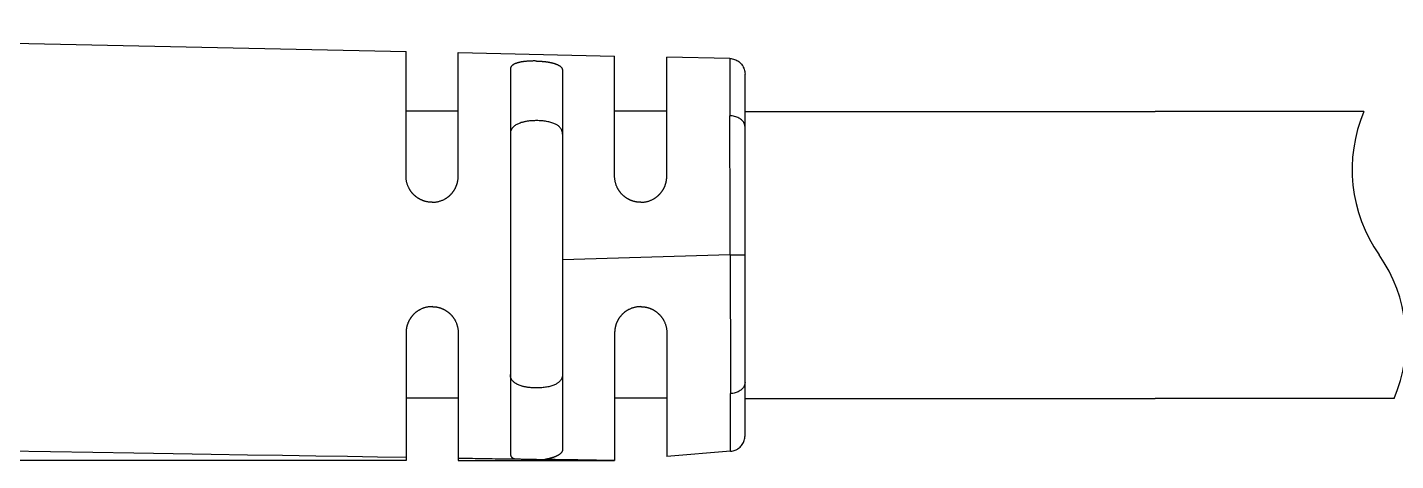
# Model space of a CAD drawing. Header units: inches. Extents: x 0 to 77285, y -118 to 40065.
# Drawn here: x 69372.42 to 69398.66, y 28710.06 to 28718.36 of the extents above; entities that cross this region are included whole.
import ezdxf

# ---------------------------------------------------------------- set-up
doc = ezdxf.new("R2010")
doc.units = ezdxf.units.IN
doc.header["$LTSCALE"] = 5
doc.header["$MEASUREMENT"] = 0
doc.layers.add('55', color=5, linetype='Continuous')

# ---------------------------------------------------------------- blocks, each defined once
blk = doc.blocks.new('A$Cd609bd9b')
for p, q in [((2.75, -318.056), (2.75, -322.642)), ((-2.75, -318.636), (-2.75, -322.642)), ((-2.75, -330.504), (-2.75, -322.642)), ((2.75, -330.504), (2.75, -322.642)), ((3.465, -330.504), (-3.465, -330.504)), ((0, -330.789), (0, -330.504)), ((-3.765, -330.798), (-3.791, -332.004)), ((-3.765, -330.798), (-2.667, -330.795)), ((0, -330.789), (0.097, -334.004)), ((3.764, -330.78), (3.864, -332.004)), ((-1.509, -332.004), (-3.791, -332.004)), ((-2.762, -333.004), (-2.762, -332.004)), ((1.491, -332.004), (3.864, -332.004)), ((2.738, -333.004), (2.738, -332.004)), ((-3.877, -336.004), (-3.812, -333.004)), ((-1.509, -333.004), (-3.812, -333.004)), ((1.491, -333.004), (3.942, -333.004)), ((3.942, -336.004), (3.942, -333.004)), ((-3.536, -334.004), (3.731, -334.004)), ((-3.562, -335.004), (3.817, -335.004)), ((-1.509, -336.004), (-3.877, -336.004)), ((-2.762, -337.004), (-2.762, -336.004)), ((1.491, -336.004), (3.942, -336.004)), ((2.738, -337.004), (2.738, -336.004)), ((-4.361, -358.504), (-3.898, -337.004)), ((-1.509, -337.004), (-3.898, -337.004)), ((1.491, -337.004), (3.942, -337.004)), ((3.942, -337.004), (3.942, -358.504))]:
    blk.add_line(p, q)
for points in [[(-3.765, -330.798), (-3.763, -330.773), (-3.76, -330.75), (-3.755, -330.727), (-3.748, -330.705), (-3.74, -330.683), (-3.729, -330.662), (-3.718, -330.643), (-3.705, -330.624), (-3.69, -330.606), (-3.675, -330.59), (-3.658, -330.574), (-3.64, -330.56), (-3.621, -330.548), (-3.601, -330.537), (-3.58, -330.527), (-3.559, -330.519), (-3.536, -330.513), (-3.513, -330.508), (-3.489, -330.505), (-3.465, -330.504)], [(-2.454, -330.504), (-2.471, -330.505), (-2.488, -330.508), (-2.504, -330.513), (-2.52, -330.519), (-2.535, -330.527), (-2.55, -330.536), (-2.564, -330.547), (-2.577, -330.56), (-2.59, -330.574), (-2.602, -330.589), (-2.613, -330.605), (-2.623, -330.623), (-2.633, -330.641), (-2.641, -330.661), (-2.648, -330.681), (-2.654, -330.703), (-2.659, -330.725), (-2.663, -330.748), (-2.665, -330.771), (-2.667, -330.795)], [(2.446, -330.504), (2.463, -330.505), (2.479, -330.508), (2.495, -330.512), (2.51, -330.518), (2.525, -330.526), (2.539, -330.535), (2.553, -330.545), (2.566, -330.557), (2.579, -330.57), (2.59, -330.584), (2.601, -330.6), (2.612, -330.617), (2.621, -330.634), (2.629, -330.653), (2.637, -330.673), (2.643, -330.693), (2.648, -330.714), (2.653, -330.736), (2.656, -330.759), (2.657, -330.782)], [(3.764, -330.78), (3.761, -330.757), (3.757, -330.734), (3.751, -330.712), (3.743, -330.691), (3.734, -330.671), (3.723, -330.651), (3.711, -330.633), (3.698, -330.615), (3.684, -330.599), (3.668, -330.583), (3.652, -330.569), (3.634, -330.556), (3.615, -330.545), (3.596, -330.534), (3.576, -330.525), (3.555, -330.518), (3.533, -330.512), (3.511, -330.508), (3.488, -330.505), (3.465, -330.504)], [(0, -330.789), (-0.154, -330.789), (-0.306, -330.789), (-0.457, -330.79), (-0.606, -330.79), (-0.754, -330.79), (-0.9, -330.791), (-1.043, -330.791), (-1.185, -330.791), (-1.324, -330.792), (-1.461, -330.792), (-1.596, -330.792), (-1.727, -330.793), (-1.856, -330.793), (-1.982, -330.793), (-2.105, -330.794), (-2.224, -330.794), (-2.34, -330.794), (-2.453, -330.795), (-2.562, -330.795), (-2.667, -330.795)], [(0, -330.789), (0.144, -330.788), (0.289, -330.788), (0.435, -330.788), (0.58, -330.787), (0.726, -330.787), (0.871, -330.787), (1.015, -330.786), (1.157, -330.786), (1.299, -330.785), (1.438, -330.785), (1.575, -330.785), (1.709, -330.785), (1.84, -330.784), (1.969, -330.784), (2.093, -330.784), (2.215, -330.783), (2.332, -330.783), (2.445, -330.783), (2.553, -330.782), (2.657, -330.782)], [(3.764, -330.78), (3.715, -330.78), (3.665, -330.78), (3.615, -330.78), (3.563, -330.78), (3.512, -330.78), (3.459, -330.78), (3.406, -330.78), (3.353, -330.781), (3.298, -330.781), (3.243, -330.781), (3.188, -330.781), (3.131, -330.781), (3.074, -330.781), (3.017, -330.781), (2.958, -330.782), (2.9, -330.782), (2.84, -330.782), (2.78, -330.782), (2.719, -330.782), (2.657, -330.782)], [(-1.009, -332.504), (-1.009, -332.491), (-1.009, -332.478), (-1.01, -332.465), (-1.011, -332.452), (-1.013, -332.439), (-1.015, -332.426), (-1.017, -332.413), (-1.02, -332.4), (-1.023, -332.388), (-1.026, -332.375), (-1.029, -332.362), (-1.033, -332.35), (-1.037, -332.337), (-1.042, -332.325), (-1.047, -332.313), (-1.052, -332.301), (-1.057, -332.289), (-1.063, -332.278), (-1.069, -332.266), (-1.075, -332.255), (-1.078, -332.251), (-1.08, -332.246), (-1.083, -332.241), (-1.086, -332.237), (-1.089, -332.232), (-1.092, -332.227), (-1.095, -332.223), (-1.098, -332.218), (-1.101, -332.214), (-1.105, -332.21), (-1.108, -332.205), (-1.111, -332.201), (-1.114, -332.196), (-1.118, -332.192), (-1.121, -332.188), (-1.125, -332.184), (-1.128, -332.18), (-1.132, -332.176), (-1.135, -332.172), (-1.139, -332.167), (-1.143, -332.163), (-1.147, -332.159), (-1.151, -332.155), (-1.155, -332.151), (-1.159, -332.147), (-1.163, -332.143), (-1.167, -332.139), (-1.171, -332.135), (-1.175, -332.132), (-1.179, -332.128), (-1.184, -332.124), (-1.188, -332.121), (-1.192, -332.117), (-1.197, -332.113), (-1.201, -332.11), (-1.206, -332.106), (-1.21, -332.103), (-1.215, -332.1), (-1.219, -332.096), (-1.224, -332.093), (-1.228, -332.09), (-1.233, -332.087), (-1.237, -332.084), (-1.242, -332.081), (-1.247, -332.078), (-1.251, -332.075), (-1.256, -332.073), (-1.261, -332.07), (-1.266, -332.067), (-1.271, -332.064), (-1.275, -332.062), (-1.28, -332.059), (-1.285, -332.057), (-1.29, -332.054), (-1.295, -332.052), (-1.3, -332.05), (-1.305, -332.047), (-1.31, -332.045), (-1.315, -332.043), (-1.32, -332.041), (-1.327, -332.038), (-1.334, -332.036), (-1.341, -332.033), (-1.348, -332.031), (-1.355, -332.028), (-1.362, -332.026), (-1.369, -332.024), (-1.376, -332.022), (-1.383, -332.02), (-1.391, -332.018), (-1.398, -332.017), (-1.405, -332.015), (-1.412, -332.014), (-1.419, -332.012), (-1.427, -332.011), (-1.434, -332.01), (-1.441, -332.009), (-1.449, -332.008), (-1.456, -332.007), (-1.463, -332.006), (-1.465, -332.006), (-1.468, -332.006), (-1.47, -332.006), (-1.472, -332.005), (-1.474, -332.005), (-1.477, -332.005), (-1.479, -332.005), (-1.481, -332.005), (-1.484, -332.005), (-1.486, -332.005), (-1.488, -332.005), (-1.49, -332.004), (-1.493, -332.004), (-1.495, -332.004), (-1.497, -332.004), (-1.5, -332.004), (-1.502, -332.004), (-1.504, -332.004), (-1.506, -332.004), (-1.509, -332.004)], [(0.991, -332.504), (0.991, -332.502), (0.991, -332.499), (0.991, -332.497), (0.991, -332.494), (0.992, -332.492), (0.992, -332.489), (0.992, -332.487), (0.992, -332.484), (0.992, -332.482), (0.992, -332.479), (0.992, -332.477), (0.992, -332.474), (0.992, -332.472), (0.993, -332.47), (0.993, -332.467), (0.993, -332.465), (0.993, -332.462), (0.993, -332.46), (0.994, -332.457), (0.994, -332.455), (0.995, -332.447), (0.996, -332.439), (0.997, -332.431), (0.998, -332.423), (0.999, -332.416), (1.001, -332.408), (1.002, -332.4), (1.004, -332.392), (1.006, -332.384), (1.008, -332.377), (1.01, -332.369), (1.012, -332.361), (1.015, -332.354), (1.017, -332.346), (1.02, -332.339), (1.022, -332.331), (1.025, -332.324), (1.028, -332.317), (1.031, -332.309), (1.034, -332.302), (1.036, -332.297), (1.039, -332.292), (1.041, -332.287), (1.044, -332.281), (1.046, -332.276), (1.049, -332.271), (1.052, -332.266), (1.055, -332.261), (1.057, -332.256), (1.06, -332.251), (1.063, -332.246), (1.066, -332.241), (1.069, -332.236), (1.073, -332.231), (1.076, -332.226), (1.079, -332.222), (1.082, -332.217), (1.086, -332.212), (1.089, -332.207), (1.092, -332.203), (1.096, -332.198), (1.099, -332.194), (1.103, -332.189), (1.107, -332.185), (1.11, -332.18), (1.114, -332.176), (1.118, -332.172), (1.122, -332.167), (1.126, -332.163), (1.13, -332.159), (1.134, -332.155), (1.138, -332.151), (1.142, -332.147), (1.146, -332.143), (1.15, -332.139), (1.154, -332.135), (1.159, -332.131), (1.163, -332.127), (1.167, -332.123), (1.172, -332.12), (1.176, -332.116), (1.18, -332.113), (1.184, -332.11), (1.189, -332.106), (1.193, -332.103), (1.197, -332.1), (1.202, -332.097), (1.206, -332.094), (1.21, -332.091), (1.215, -332.088), (1.219, -332.085), (1.224, -332.082), (1.228, -332.079), (1.233, -332.076), (1.238, -332.073), (1.242, -332.071), (1.247, -332.068), (1.252, -332.065), (1.256, -332.063), (1.261, -332.06), (1.272, -332.055), (1.283, -332.05), (1.294, -332.045), (1.305, -332.04), (1.316, -332.036), (1.327, -332.032), (1.339, -332.028), (1.35, -332.025), (1.362, -332.021), (1.374, -332.018), (1.385, -332.016), (1.397, -332.013), (1.409, -332.011), (1.421, -332.009), (1.432, -332.008), (1.444, -332.006), (1.456, -332.005), (1.468, -332.005), (1.48, -332.004), (1.491, -332.004)], [(-1.009, -332.504), (-1.009, -332.507), (-1.009, -332.509), (-1.009, -332.512), (-1.009, -332.514), (-1.009, -332.516), (-1.009, -332.519), (-1.009, -332.521), (-1.009, -332.524), (-1.009, -332.526), (-1.009, -332.529), (-1.009, -332.531), (-1.009, -332.534), (-1.01, -332.536), (-1.01, -332.539), (-1.01, -332.541), (-1.01, -332.544), (-1.01, -332.546), (-1.011, -332.549), (-1.011, -332.551), (-1.011, -332.554), (-1.012, -332.561), (-1.013, -332.569), (-1.014, -332.577), (-1.015, -332.585), (-1.017, -332.593), (-1.018, -332.6), (-1.02, -332.608), (-1.021, -332.616), (-1.023, -332.624), (-1.025, -332.631), (-1.027, -332.639), (-1.029, -332.646), (-1.032, -332.654), (-1.034, -332.662), (-1.037, -332.669), (-1.039, -332.676), (-1.042, -332.684), (-1.045, -332.691), (-1.048, -332.698), (-1.051, -332.706), (-1.053, -332.711), (-1.056, -332.716), (-1.058, -332.721), (-1.061, -332.727), (-1.063, -332.732), (-1.066, -332.737), (-1.069, -332.742), (-1.072, -332.747), (-1.075, -332.752), (-1.077, -332.757), (-1.08, -332.762), (-1.083, -332.767), (-1.086, -332.772), (-1.09, -332.777), (-1.093, -332.782), (-1.096, -332.787), (-1.099, -332.791), (-1.103, -332.796), (-1.106, -332.801), (-1.109, -332.805), (-1.113, -332.81), (-1.117, -332.814), (-1.12, -332.819), (-1.124, -332.823), (-1.128, -332.828), (-1.131, -332.832), (-1.135, -332.837), (-1.139, -332.841), (-1.143, -332.845), (-1.147, -332.849), (-1.151, -332.854), (-1.155, -332.858), (-1.159, -332.862), (-1.163, -332.866), (-1.167, -332.87), (-1.172, -332.874), (-1.176, -332.877), (-1.18, -332.881), (-1.185, -332.885), (-1.189, -332.889), (-1.193, -332.892), (-1.197, -332.895), (-1.202, -332.899), (-1.206, -332.902), (-1.21, -332.905), (-1.214, -332.908), (-1.219, -332.912), (-1.223, -332.915), (-1.228, -332.918), (-1.232, -332.921), (-1.237, -332.924), (-1.241, -332.927), (-1.246, -332.929), (-1.25, -332.932), (-1.255, -332.935), (-1.259, -332.938), (-1.264, -332.94), (-1.269, -332.943), (-1.273, -332.945), (-1.278, -332.948), (-1.289, -332.953), (-1.3, -332.958), (-1.311, -332.963), (-1.322, -332.968), (-1.333, -332.972), (-1.345, -332.976), (-1.356, -332.98), (-1.368, -332.984), (-1.379, -332.987), (-1.391, -332.99), (-1.403, -332.993), (-1.415, -332.995), (-1.426, -332.997), (-1.438, -332.999), (-1.45, -333.001), (-1.462, -333.002), (-1.474, -333.003), (-1.485, -333.004), (-1.497, -333.004), (-1.509, -333.004)], [(0.991, -332.504), (0.992, -332.517), (0.992, -332.529), (0.993, -332.542), (0.994, -332.554), (0.996, -332.567), (0.997, -332.58), (0.999, -332.592), (1.002, -332.605), (1.005, -332.617), (1.008, -332.629), (1.011, -332.642), (1.015, -332.654), (1.019, -332.666), (1.023, -332.678), (1.027, -332.69), (1.032, -332.701), (1.037, -332.713), (1.043, -332.724), (1.048, -332.736), (1.054, -332.747), (1.057, -332.751), (1.06, -332.756), (1.062, -332.761), (1.065, -332.766), (1.068, -332.77), (1.071, -332.775), (1.074, -332.779), (1.077, -332.784), (1.08, -332.789), (1.083, -332.793), (1.086, -332.797), (1.09, -332.802), (1.093, -332.806), (1.096, -332.811), (1.1, -332.815), (1.103, -332.819), (1.107, -332.823), (1.11, -332.828), (1.114, -332.832), (1.117, -332.836), (1.121, -332.84), (1.125, -332.844), (1.129, -332.848), (1.133, -332.853), (1.137, -332.857), (1.141, -332.861), (1.145, -332.865), (1.149, -332.869), (1.153, -332.873), (1.158, -332.877), (1.162, -332.88), (1.166, -332.884), (1.171, -332.888), (1.175, -332.891), (1.18, -332.895), (1.184, -332.899), (1.189, -332.902), (1.193, -332.905), (1.198, -332.909), (1.202, -332.912), (1.207, -332.915), (1.212, -332.919), (1.216, -332.922), (1.221, -332.925), (1.226, -332.928), (1.231, -332.931), (1.235, -332.934), (1.24, -332.936), (1.245, -332.939), (1.25, -332.942), (1.255, -332.945), (1.26, -332.947), (1.265, -332.95), (1.27, -332.952), (1.275, -332.955), (1.28, -332.957), (1.285, -332.959), (1.29, -332.962), (1.295, -332.964), (1.3, -332.966), (1.307, -332.969), (1.314, -332.972), (1.321, -332.974), (1.328, -332.977), (1.336, -332.979), (1.343, -332.982), (1.35, -332.984), (1.357, -332.986), (1.364, -332.988), (1.372, -332.99), (1.379, -332.991), (1.386, -332.993), (1.394, -332.994), (1.401, -332.996), (1.408, -332.997), (1.416, -332.998), (1.423, -332.999), (1.43, -333), (1.438, -333.001), (1.445, -333.002), (1.447, -333.002), (1.45, -333.002), (1.452, -333.003), (1.454, -333.003), (1.457, -333.003), (1.459, -333.003), (1.461, -333.003), (1.464, -333.003), (1.466, -333.003), (1.468, -333.004), (1.471, -333.004), (1.473, -333.004), (1.475, -333.004), (1.478, -333.004), (1.48, -333.004), (1.482, -333.004), (1.484, -333.004), (1.487, -333.004), (1.489, -333.004), (1.491, -333.004)], [(3.942, -333.004), (3.941, -333.03), (3.941, -333.062), (3.94, -333.099), (3.939, -333.14), (3.939, -333.186), (3.938, -333.237), (3.937, -333.292), (3.936, -333.352), (3.935, -333.415), (3.934, -333.483), (3.933, -333.554), (3.932, -333.629), (3.93, -333.708), (3.929, -333.79), (3.928, -333.875), (3.926, -333.963), (3.925, -334.054), (3.923, -334.147), (3.922, -334.244), (3.92, -334.342)], [(-3.716, -334.504), (-3.716, -334.502), (-3.716, -334.499), (-3.716, -334.497), (-3.716, -334.494), (-3.716, -334.492), (-3.716, -334.489), (-3.716, -334.487), (-3.716, -334.484), (-3.716, -334.482), (-3.716, -334.479), (-3.715, -334.477), (-3.715, -334.474), (-3.715, -334.472), (-3.715, -334.469), (-3.715, -334.467), (-3.715, -334.465), (-3.715, -334.462), (-3.715, -334.46), (-3.715, -334.457), (-3.714, -334.455), (-3.714, -334.447), (-3.714, -334.439), (-3.713, -334.431), (-3.713, -334.423), (-3.712, -334.415), (-3.712, -334.408), (-3.711, -334.4), (-3.71, -334.392), (-3.71, -334.384), (-3.709, -334.377), (-3.708, -334.369), (-3.707, -334.361), (-3.707, -334.354), (-3.706, -334.346), (-3.705, -334.339), (-3.704, -334.331), (-3.703, -334.324), (-3.702, -334.317), (-3.701, -334.309), (-3.7, -334.302), (-3.699, -334.297), (-3.699, -334.292), (-3.698, -334.286), (-3.697, -334.281), (-3.696, -334.276), (-3.695, -334.271), (-3.694, -334.266), (-3.693, -334.261), (-3.692, -334.255), (-3.692, -334.25), (-3.691, -334.245), (-3.69, -334.241), (-3.689, -334.236), (-3.688, -334.231), (-3.687, -334.226), (-3.686, -334.221), (-3.684, -334.216), (-3.683, -334.212), (-3.682, -334.207), (-3.681, -334.202), (-3.68, -334.198), (-3.679, -334.193), (-3.678, -334.189), (-3.677, -334.184), (-3.675, -334.18), (-3.674, -334.176), (-3.673, -334.171), (-3.672, -334.167), (-3.67, -334.163), (-3.669, -334.158), (-3.668, -334.154), (-3.666, -334.15), (-3.665, -334.146), (-3.664, -334.142), (-3.662, -334.138), (-3.661, -334.134), (-3.659, -334.13), (-3.658, -334.127), (-3.657, -334.123), (-3.655, -334.119), (-3.654, -334.116), (-3.652, -334.112), (-3.651, -334.109), (-3.649, -334.106), (-3.648, -334.103), (-3.647, -334.099), (-3.645, -334.096), (-3.644, -334.093), (-3.642, -334.09), (-3.64, -334.087), (-3.639, -334.084), (-3.637, -334.081), (-3.636, -334.078), (-3.634, -334.076), (-3.633, -334.073), (-3.631, -334.07), (-3.629, -334.068), (-3.628, -334.065), (-3.626, -334.063), (-3.624, -334.06), (-3.621, -334.055), (-3.617, -334.05), (-3.613, -334.045), (-3.609, -334.04), (-3.605, -334.036), (-3.6, -334.032), (-3.596, -334.028), (-3.592, -334.024), (-3.587, -334.021), (-3.583, -334.018), (-3.579, -334.016), (-3.574, -334.013), (-3.569, -334.011), (-3.565, -334.009), (-3.56, -334.008), (-3.556, -334.006), (-3.551, -334.005), (-3.546, -334.005), (-3.541, -334.004), (-3.536, -334.004)], [(-2.317, -334.004), (-2.328, -334.004), (-2.339, -334.005), (-2.349, -334.007), (-2.359, -334.009), (-2.369, -334.011), (-2.378, -334.014), (-2.387, -334.017), (-2.396, -334.021), (-2.405, -334.026), (-2.413, -334.03), (-2.422, -334.036), (-2.429, -334.041), (-2.437, -334.047), (-2.444, -334.054), (-2.452, -334.06), (-2.458, -334.068), (-2.465, -334.075), (-2.472, -334.083), (-2.478, -334.091), (-2.484, -334.1), (-2.492, -334.112), (-2.5, -334.126), (-2.507, -334.141), (-2.514, -334.156), (-2.521, -334.172), (-2.528, -334.189), (-2.534, -334.207), (-2.539, -334.226), (-2.545, -334.245), (-2.55, -334.265), (-2.554, -334.286), (-2.558, -334.308), (-2.562, -334.33), (-2.565, -334.353), (-2.568, -334.377), (-2.57, -334.401), (-2.572, -334.426), (-2.573, -334.451), (-2.574, -334.477), (-2.574, -334.504)], [(2.293, -334.004), (2.304, -334.004), (2.314, -334.005), (2.325, -334.007), (2.335, -334.009), (2.344, -334.011), (2.354, -334.014), (2.363, -334.017), (2.372, -334.021), (2.381, -334.026), (2.389, -334.03), (2.397, -334.036), (2.405, -334.041), (2.413, -334.047), (2.42, -334.054), (2.427, -334.06), (2.434, -334.068), (2.441, -334.075), (2.447, -334.083), (2.453, -334.091), (2.459, -334.1), (2.467, -334.112), (2.475, -334.126), (2.483, -334.141), (2.49, -334.156), (2.497, -334.172), (2.503, -334.189), (2.509, -334.207), (2.515, -334.226), (2.52, -334.245), (2.525, -334.265), (2.53, -334.286), (2.534, -334.308), (2.537, -334.33), (2.541, -334.353), (2.543, -334.377), (2.545, -334.401), (2.547, -334.426), (2.549, -334.451), (2.549, -334.477), (2.55, -334.504)], [(3.731, -334.004), (3.732, -334.004), (3.733, -334.004), (3.734, -334.004), (3.735, -334.004), (3.736, -334.004), (3.737, -334.004), (3.738, -334.004), (3.739, -334.004), (3.74, -334.005), (3.741, -334.005), (3.742, -334.005), (3.742, -334.005), (3.743, -334.005), (3.744, -334.005), (3.745, -334.005), (3.746, -334.005), (3.747, -334.006), (3.748, -334.006), (3.749, -334.006), (3.75, -334.006), (3.753, -334.007), (3.756, -334.008), (3.759, -334.009), (3.762, -334.01), (3.765, -334.011), (3.768, -334.012), (3.771, -334.014), (3.774, -334.015), (3.776, -334.017), (3.779, -334.019), (3.782, -334.02), (3.785, -334.022), (3.788, -334.024), (3.791, -334.027), (3.793, -334.029), (3.796, -334.031), (3.799, -334.034), (3.802, -334.036), (3.804, -334.039), (3.807, -334.042), (3.809, -334.044), (3.811, -334.046), (3.813, -334.048), (3.815, -334.051), (3.817, -334.053), (3.819, -334.055), (3.821, -334.058), (3.823, -334.06), (3.824, -334.063), (3.826, -334.065), (3.828, -334.068), (3.83, -334.071), (3.832, -334.074), (3.834, -334.076), (3.835, -334.079), (3.837, -334.082), (3.839, -334.085), (3.841, -334.088), (3.843, -334.091), (3.844, -334.095), (3.846, -334.098), (3.848, -334.101), (3.85, -334.105), (3.851, -334.108), (3.853, -334.111), (3.855, -334.115), (3.856, -334.118), (3.858, -334.122), (3.86, -334.126), (3.861, -334.129), (3.863, -334.133), (3.865, -334.137), (3.866, -334.141), (3.868, -334.145), (3.869, -334.149), (3.871, -334.153), (3.872, -334.157), (3.874, -334.161), (3.876, -334.165), (3.877, -334.169), (3.878, -334.173), (3.88, -334.177), (3.881, -334.182), (3.883, -334.186), (3.884, -334.19), (3.885, -334.194), (3.887, -334.199), (3.888, -334.203), (3.889, -334.207), (3.891, -334.212), (3.892, -334.216), (3.893, -334.221), (3.894, -334.225), (3.896, -334.23), (3.897, -334.234), (3.898, -334.239), (3.899, -334.243), (3.901, -334.248), (3.902, -334.253), (3.903, -334.258), (3.904, -334.262), (3.905, -334.266), (3.906, -334.27), (3.907, -334.274), (3.908, -334.278), (3.909, -334.282), (3.909, -334.286), (3.91, -334.29), (3.911, -334.295), (3.912, -334.299), (3.913, -334.303), (3.914, -334.307), (3.915, -334.312), (3.916, -334.316), (3.916, -334.32), (3.917, -334.325), (3.918, -334.329), (3.919, -334.333), (3.92, -334.338), (3.92, -334.342)], [(-3.716, -334.504), (-3.716, -334.517), (-3.717, -334.529), (-3.717, -334.542), (-3.717, -334.555), (-3.717, -334.568), (-3.716, -334.58), (-3.716, -334.593), (-3.716, -334.605), (-3.715, -334.618), (-3.715, -334.63), (-3.714, -334.643), (-3.714, -334.655), (-3.713, -334.667), (-3.712, -334.679), (-3.711, -334.691), (-3.71, -334.703), (-3.709, -334.714), (-3.708, -334.726), (-3.706, -334.737), (-3.705, -334.748), (-3.704, -334.753), (-3.703, -334.758), (-3.703, -334.762), (-3.702, -334.767), (-3.701, -334.772), (-3.701, -334.776), (-3.7, -334.781), (-3.699, -334.785), (-3.698, -334.79), (-3.698, -334.794), (-3.697, -334.799), (-3.696, -334.803), (-3.695, -334.808), (-3.694, -334.812), (-3.693, -334.816), (-3.692, -334.82), (-3.692, -334.825), (-3.691, -334.829), (-3.69, -334.833), (-3.689, -334.837), (-3.688, -334.841), (-3.687, -334.846), (-3.686, -334.85), (-3.684, -334.854), (-3.683, -334.858), (-3.682, -334.862), (-3.681, -334.866), (-3.68, -334.87), (-3.679, -334.874), (-3.677, -334.878), (-3.676, -334.881), (-3.675, -334.885), (-3.674, -334.889), (-3.672, -334.892), (-3.671, -334.896), (-3.67, -334.899), (-3.668, -334.903), (-3.667, -334.906), (-3.666, -334.91), (-3.664, -334.913), (-3.663, -334.916), (-3.662, -334.919), (-3.66, -334.922), (-3.659, -334.925), (-3.657, -334.928), (-3.656, -334.931), (-3.654, -334.934), (-3.653, -334.937), (-3.651, -334.94), (-3.65, -334.942), (-3.648, -334.945), (-3.646, -334.948), (-3.645, -334.95), (-3.643, -334.953), (-3.642, -334.955), (-3.64, -334.957), (-3.638, -334.96), (-3.637, -334.962), (-3.635, -334.964), (-3.633, -334.966), (-3.631, -334.969), (-3.628, -334.972), (-3.626, -334.974), (-3.623, -334.977), (-3.621, -334.979), (-3.618, -334.982), (-3.616, -334.984), (-3.613, -334.986), (-3.611, -334.988), (-3.608, -334.99), (-3.605, -334.991), (-3.603, -334.993), (-3.6, -334.995), (-3.597, -334.996), (-3.595, -334.997), (-3.592, -334.998), (-3.589, -334.999), (-3.586, -335), (-3.583, -335.001), (-3.581, -335.002), (-3.58, -335.002), (-3.579, -335.002), (-3.578, -335.003), (-3.577, -335.003), (-3.576, -335.003), (-3.575, -335.003), (-3.574, -335.003), (-3.573, -335.003), (-3.572, -335.003), (-3.571, -335.004), (-3.571, -335.004), (-3.57, -335.004), (-3.569, -335.004), (-3.568, -335.004), (-3.567, -335.004), (-3.566, -335.004), (-3.565, -335.004), (-3.564, -335.004), (-3.563, -335.004), (-3.562, -335.004)], [(-2.574, -334.504), (-2.574, -334.522), (-2.573, -334.54), (-2.573, -334.557), (-2.572, -334.574), (-2.571, -334.591), (-2.57, -334.608), (-2.568, -334.624), (-2.567, -334.639), (-2.565, -334.655), (-2.563, -334.67), (-2.561, -334.684), (-2.558, -334.699), (-2.556, -334.712), (-2.553, -334.726), (-2.55, -334.739), (-2.547, -334.752), (-2.544, -334.764), (-2.541, -334.776), (-2.538, -334.787), (-2.535, -334.798), (-2.528, -334.816), (-2.522, -334.834), (-2.515, -334.851), (-2.507, -334.867), (-2.499, -334.882), (-2.491, -334.897), (-2.482, -334.911), (-2.473, -334.924), (-2.463, -334.936), (-2.452, -334.947), (-2.441, -334.958), (-2.43, -334.967), (-2.417, -334.976), (-2.405, -334.983), (-2.392, -334.989), (-2.378, -334.995), (-2.364, -334.999), (-2.349, -335.002), (-2.333, -335.004), (-2.317, -335.004)], [(2.55, -334.504), (2.549, -334.522), (2.549, -334.54), (2.548, -334.557), (2.548, -334.574), (2.547, -334.591), (2.545, -334.608), (2.544, -334.624), (2.542, -334.639), (2.54, -334.655), (2.538, -334.67), (2.536, -334.684), (2.534, -334.699), (2.531, -334.712), (2.529, -334.726), (2.526, -334.739), (2.523, -334.752), (2.52, -334.764), (2.517, -334.776), (2.514, -334.787), (2.51, -334.798), (2.504, -334.816), (2.498, -334.834), (2.491, -334.851), (2.483, -334.867), (2.475, -334.882), (2.467, -334.897), (2.458, -334.911), (2.448, -334.924), (2.438, -334.936), (2.428, -334.947), (2.417, -334.958), (2.405, -334.967), (2.393, -334.976), (2.38, -334.983), (2.367, -334.989), (2.353, -334.995), (2.339, -334.999), (2.324, -335.002), (2.309, -335.004), (2.293, -335.004)], [(3.922, -334.504), (3.922, -334.531), (3.921, -334.558), (3.921, -334.585), (3.921, -334.61), (3.921, -334.635), (3.921, -334.659), (3.92, -334.683), (3.92, -334.706), (3.919, -334.728), (3.919, -334.75), (3.918, -334.771), (3.918, -334.791), (3.917, -334.81), (3.916, -334.828), (3.916, -334.846), (3.915, -334.862), (3.914, -334.878), (3.913, -334.893), (3.912, -334.907), (3.911, -334.92)], [(3.922, -334.504), (3.922, -334.495), (3.922, -334.485), (3.922, -334.476), (3.921, -334.467), (3.921, -334.458), (3.921, -334.449), (3.921, -334.441), (3.921, -334.432), (3.921, -334.424), (3.921, -334.415), (3.921, -334.407), (3.921, -334.4), (3.921, -334.392), (3.921, -334.384), (3.921, -334.377), (3.921, -334.369), (3.921, -334.362), (3.921, -334.355), (3.921, -334.349), (3.92, -334.342)], [(3.817, -335.004), (3.819, -335.004), (3.821, -335.004), (3.823, -335.004), (3.825, -335.004), (3.826, -335.004), (3.828, -335.003), (3.83, -335.003), (3.832, -335.003), (3.834, -335.002), (3.835, -335.002), (3.837, -335.002), (3.839, -335.001), (3.841, -335.001), (3.842, -335), (3.844, -334.999), (3.846, -334.999), (3.847, -334.998), (3.849, -334.997), (3.851, -334.997), (3.852, -334.996), (3.855, -334.995), (3.857, -334.993), (3.859, -334.992), (3.861, -334.991), (3.863, -334.989), (3.865, -334.987), (3.868, -334.986), (3.87, -334.984), (3.872, -334.982), (3.874, -334.98), (3.876, -334.978), (3.878, -334.976), (3.88, -334.974), (3.882, -334.972), (3.884, -334.97), (3.885, -334.967), (3.887, -334.965), (3.889, -334.962), (3.891, -334.96), (3.893, -334.957), (3.894, -334.955), (3.895, -334.954), (3.896, -334.952), (3.897, -334.95), (3.898, -334.949), (3.899, -334.947), (3.9, -334.945), (3.901, -334.943), (3.901, -334.942), (3.902, -334.94), (3.903, -334.938), (3.904, -334.936), (3.905, -334.934), (3.906, -334.932), (3.907, -334.93), (3.908, -334.928), (3.909, -334.926), (3.91, -334.924), (3.91, -334.922), (3.911, -334.92)], [(3.894, -336.004), (3.895, -335.95), (3.896, -335.895), (3.897, -335.841), (3.897, -335.786), (3.898, -335.732), (3.899, -335.677), (3.9, -335.623), (3.901, -335.568), (3.902, -335.514), (3.903, -335.46), (3.904, -335.406), (3.904, -335.352), (3.905, -335.297), (3.906, -335.243), (3.907, -335.189), (3.908, -335.135), (3.909, -335.081), (3.91, -335.028), (3.91, -334.974), (3.911, -334.92)], [(-1.009, -336.504), (-1.009, -336.491), (-1.009, -336.478), (-1.01, -336.465), (-1.011, -336.452), (-1.013, -336.439), (-1.015, -336.426), (-1.017, -336.413), (-1.02, -336.4), (-1.023, -336.387), (-1.026, -336.374), (-1.03, -336.361), (-1.034, -336.349), (-1.038, -336.336), (-1.042, -336.324), (-1.047, -336.312), (-1.052, -336.3), (-1.058, -336.288), (-1.064, -336.276), (-1.07, -336.265), (-1.076, -336.254), (-1.079, -336.249), (-1.081, -336.244), (-1.084, -336.24), (-1.087, -336.235), (-1.09, -336.231), (-1.093, -336.226), (-1.096, -336.221), (-1.099, -336.217), (-1.102, -336.213), (-1.106, -336.208), (-1.109, -336.204), (-1.112, -336.199), (-1.116, -336.195), (-1.119, -336.191), (-1.122, -336.187), (-1.126, -336.183), (-1.129, -336.178), (-1.133, -336.174), (-1.136, -336.17), (-1.14, -336.166), (-1.144, -336.162), (-1.148, -336.158), (-1.152, -336.154), (-1.156, -336.15), (-1.16, -336.146), (-1.164, -336.142), (-1.168, -336.138), (-1.172, -336.134), (-1.176, -336.131), (-1.18, -336.127), (-1.185, -336.123), (-1.189, -336.12), (-1.193, -336.116), (-1.198, -336.112), (-1.202, -336.109), (-1.207, -336.106), (-1.211, -336.102), (-1.216, -336.099), (-1.22, -336.096), (-1.225, -336.093), (-1.229, -336.089), (-1.234, -336.086), (-1.238, -336.083), (-1.243, -336.08), (-1.248, -336.078), (-1.252, -336.075), (-1.257, -336.072), (-1.262, -336.069), (-1.267, -336.067), (-1.272, -336.064), (-1.276, -336.061), (-1.281, -336.059), (-1.286, -336.056), (-1.291, -336.054), (-1.296, -336.052), (-1.301, -336.049), (-1.306, -336.047), (-1.311, -336.045), (-1.316, -336.043), (-1.321, -336.041), (-1.328, -336.038), (-1.335, -336.035), (-1.342, -336.033), (-1.349, -336.03), (-1.356, -336.028), (-1.363, -336.026), (-1.37, -336.024), (-1.377, -336.022), (-1.384, -336.02), (-1.391, -336.018), (-1.398, -336.016), (-1.405, -336.015), (-1.413, -336.013), (-1.42, -336.012), (-1.427, -336.011), (-1.434, -336.01), (-1.442, -336.009), (-1.449, -336.008), (-1.456, -336.007), (-1.463, -336.006), (-1.466, -336.006), (-1.468, -336.006), (-1.47, -336.006), (-1.472, -336.005), (-1.475, -336.005), (-1.477, -336.005), (-1.479, -336.005), (-1.481, -336.005), (-1.484, -336.005), (-1.486, -336.005), (-1.488, -336.005), (-1.49, -336.004), (-1.493, -336.004), (-1.495, -336.004), (-1.497, -336.004), (-1.5, -336.004), (-1.502, -336.004), (-1.504, -336.004), (-1.506, -336.004), (-1.509, -336.004)], [(0.991, -336.504), (0.991, -336.502), (0.991, -336.499), (0.991, -336.497), (0.991, -336.494), (0.992, -336.492), (0.992, -336.489), (0.992, -336.487), (0.992, -336.484), (0.992, -336.482), (0.992, -336.479), (0.992, -336.477), (0.992, -336.474), (0.992, -336.472), (0.993, -336.47), (0.993, -336.467), (0.993, -336.465), (0.993, -336.462), (0.993, -336.46), (0.994, -336.457), (0.994, -336.455), (0.995, -336.447), (0.996, -336.439), (0.997, -336.431), (0.998, -336.423), (0.999, -336.415), (1.001, -336.408), (1.002, -336.4), (1.004, -336.392), (1.006, -336.384), (1.008, -336.377), (1.01, -336.369), (1.012, -336.361), (1.015, -336.354), (1.017, -336.346), (1.02, -336.339), (1.022, -336.331), (1.025, -336.324), (1.028, -336.316), (1.031, -336.309), (1.034, -336.302), (1.036, -336.297), (1.039, -336.291), (1.041, -336.286), (1.044, -336.281), (1.047, -336.276), (1.049, -336.271), (1.052, -336.265), (1.055, -336.26), (1.058, -336.255), (1.061, -336.25), (1.064, -336.245), (1.067, -336.24), (1.07, -336.235), (1.073, -336.231), (1.076, -336.226), (1.079, -336.221), (1.083, -336.216), (1.086, -336.211), (1.089, -336.207), (1.093, -336.202), (1.096, -336.198), (1.1, -336.193), (1.104, -336.188), (1.107, -336.184), (1.111, -336.179), (1.115, -336.175), (1.119, -336.171), (1.123, -336.166), (1.127, -336.162), (1.131, -336.158), (1.135, -336.154), (1.139, -336.15), (1.143, -336.146), (1.147, -336.142), (1.151, -336.138), (1.156, -336.134), (1.16, -336.13), (1.164, -336.126), (1.169, -336.122), (1.173, -336.119), (1.177, -336.115), (1.182, -336.112), (1.186, -336.108), (1.19, -336.105), (1.195, -336.102), (1.199, -336.099), (1.203, -336.095), (1.208, -336.092), (1.212, -336.089), (1.217, -336.086), (1.222, -336.083), (1.226, -336.08), (1.231, -336.077), (1.235, -336.075), (1.24, -336.072), (1.245, -336.069), (1.249, -336.067), (1.254, -336.064), (1.259, -336.061), (1.264, -336.059), (1.274, -336.054), (1.285, -336.049), (1.296, -336.044), (1.307, -336.039), (1.318, -336.035), (1.329, -336.031), (1.341, -336.028), (1.352, -336.024), (1.363, -336.021), (1.375, -336.018), (1.386, -336.015), (1.398, -336.013), (1.41, -336.011), (1.421, -336.009), (1.433, -336.008), (1.445, -336.006), (1.456, -336.005), (1.468, -336.005), (1.48, -336.004), (1.491, -336.004)], [(-1.009, -336.504), (-1.009, -336.507), (-1.009, -336.509), (-1.009, -336.512), (-1.009, -336.514), (-1.009, -336.516), (-1.009, -336.519), (-1.009, -336.521), (-1.009, -336.524), (-1.009, -336.526), (-1.009, -336.529), (-1.009, -336.531), (-1.009, -336.534), (-1.01, -336.536), (-1.01, -336.539), (-1.01, -336.541), (-1.01, -336.544), (-1.01, -336.546), (-1.011, -336.549), (-1.011, -336.551), (-1.011, -336.554), (-1.012, -336.561), (-1.013, -336.569), (-1.014, -336.577), (-1.015, -336.585), (-1.017, -336.593), (-1.018, -336.6), (-1.02, -336.608), (-1.021, -336.616), (-1.023, -336.623), (-1.025, -336.631), (-1.027, -336.639), (-1.029, -336.646), (-1.032, -336.654), (-1.034, -336.661), (-1.037, -336.669), (-1.039, -336.676), (-1.042, -336.684), (-1.045, -336.691), (-1.048, -336.698), (-1.051, -336.705), (-1.053, -336.711), (-1.056, -336.716), (-1.058, -336.721), (-1.061, -336.726), (-1.063, -336.732), (-1.066, -336.737), (-1.069, -336.742), (-1.072, -336.747), (-1.074, -336.752), (-1.077, -336.757), (-1.08, -336.762), (-1.083, -336.767), (-1.086, -336.772), (-1.089, -336.777), (-1.093, -336.782), (-1.096, -336.786), (-1.099, -336.791), (-1.102, -336.796), (-1.106, -336.8), (-1.109, -336.805), (-1.113, -336.81), (-1.116, -336.814), (-1.12, -336.819), (-1.124, -336.823), (-1.127, -336.828), (-1.131, -336.832), (-1.135, -336.836), (-1.139, -336.841), (-1.143, -336.845), (-1.147, -336.849), (-1.151, -336.853), (-1.155, -336.857), (-1.159, -336.861), (-1.163, -336.865), (-1.167, -336.869), (-1.171, -336.873), (-1.176, -336.877), (-1.18, -336.881), (-1.184, -336.885), (-1.188, -336.888), (-1.193, -336.892), (-1.197, -336.895), (-1.201, -336.898), (-1.205, -336.902), (-1.21, -336.905), (-1.214, -336.908), (-1.218, -336.911), (-1.223, -336.914), (-1.227, -336.917), (-1.231, -336.92), (-1.236, -336.923), (-1.24, -336.926), (-1.245, -336.929), (-1.249, -336.932), (-1.254, -336.934), (-1.258, -336.937), (-1.263, -336.94), (-1.268, -336.942), (-1.272, -336.945), (-1.277, -336.947), (-1.288, -336.953), (-1.299, -336.958), (-1.31, -336.963), (-1.321, -336.968), (-1.333, -336.972), (-1.344, -336.976), (-1.356, -336.98), (-1.367, -336.984), (-1.379, -336.987), (-1.391, -336.99), (-1.402, -336.993), (-1.414, -336.995), (-1.426, -336.997), (-1.438, -336.999), (-1.45, -337.001), (-1.462, -337.002), (-1.473, -337.003), (-1.485, -337.004), (-1.497, -337.004), (-1.509, -337.004)], [(0.991, -336.504), (0.992, -336.516), (0.992, -336.529), (0.993, -336.541), (0.994, -336.553), (0.995, -336.565), (0.997, -336.578), (0.999, -336.59), (1.001, -336.602), (1.004, -336.614), (1.007, -336.626), (1.01, -336.638), (1.013, -336.65), (1.017, -336.662), (1.021, -336.674), (1.025, -336.685), (1.03, -336.697), (1.035, -336.708), (1.04, -336.719), (1.045, -336.73), (1.051, -336.741), (1.054, -336.746), (1.056, -336.751), (1.059, -336.755), (1.062, -336.76), (1.065, -336.765), (1.068, -336.77), (1.071, -336.774), (1.074, -336.779), (1.077, -336.783), (1.08, -336.788), (1.083, -336.792), (1.086, -336.797), (1.089, -336.801), (1.093, -336.806), (1.096, -336.81), (1.099, -336.814), (1.103, -336.819), (1.106, -336.823), (1.11, -336.827), (1.113, -336.831), (1.117, -336.836), (1.121, -336.84), (1.125, -336.844), (1.129, -336.848), (1.133, -336.853), (1.137, -336.857), (1.141, -336.861), (1.145, -336.865), (1.149, -336.869), (1.154, -336.873), (1.158, -336.877), (1.162, -336.881), (1.167, -336.884), (1.171, -336.888), (1.176, -336.892), (1.18, -336.895), (1.185, -336.899), (1.189, -336.902), (1.194, -336.906), (1.198, -336.909), (1.203, -336.913), (1.208, -336.916), (1.212, -336.919), (1.217, -336.922), (1.222, -336.925), (1.227, -336.928), (1.232, -336.931), (1.236, -336.934), (1.241, -336.937), (1.246, -336.94), (1.251, -336.943), (1.256, -336.945), (1.261, -336.948), (1.266, -336.951), (1.271, -336.953), (1.276, -336.956), (1.282, -336.958), (1.287, -336.96), (1.292, -336.963), (1.297, -336.965), (1.304, -336.968), (1.311, -336.971), (1.318, -336.973), (1.326, -336.976), (1.333, -336.978), (1.34, -336.981), (1.348, -336.983), (1.355, -336.985), (1.362, -336.987), (1.37, -336.989), (1.377, -336.991), (1.384, -336.993), (1.392, -336.994), (1.399, -336.996), (1.407, -336.997), (1.414, -336.998), (1.422, -336.999), (1.429, -337), (1.437, -337.001), (1.444, -337.002), (1.447, -337.002), (1.449, -337.002), (1.451, -337.003), (1.454, -337.003), (1.456, -337.003), (1.458, -337.003), (1.461, -337.003), (1.463, -337.003), (1.465, -337.003), (1.468, -337.004), (1.47, -337.004), (1.473, -337.004), (1.475, -337.004), (1.477, -337.004), (1.48, -337.004), (1.482, -337.004), (1.484, -337.004), (1.487, -337.004), (1.489, -337.004), (1.491, -337.004)], [(3.612, -353.336), (3.63, -352.278), (3.647, -351.243), (3.663, -350.23), (3.68, -349.241), (3.696, -348.275), (3.711, -347.334), (3.726, -346.418), (3.741, -345.527), (3.755, -344.662), (3.768, -343.823), (3.781, -343.011), (3.794, -342.227), (3.806, -341.47), (3.818, -340.743), (3.829, -340.044), (3.84, -339.375), (3.85, -338.736), (3.86, -338.127), (3.869, -337.55), (3.878, -337.004)]]:
    blk.add_lwpolyline(points)
for centre, start, end in [((1.636, -320.677), 66.9733, 125.0556), ((-1.636, -316.014), 246.9733, 305.0556)]:
    blk.add_arc(centre, 2.848, start, end)
blk = doc.blocks.new('A$Cc0d0dede')
at = {"layer": '55'}
blk.add_blockref('A$Cd609bd9b', (0, 95), dxfattribs=at)

msp = doc.modelspace()

# ---------------------------------------------------------------- block references
at = {"rotation": 270}
msp.add_blockref('A$Cc0d0dede', (69621.68747254, 28713.9985647, 0), dxfattribs=at)

doc.saveas('drawing.dxf')
